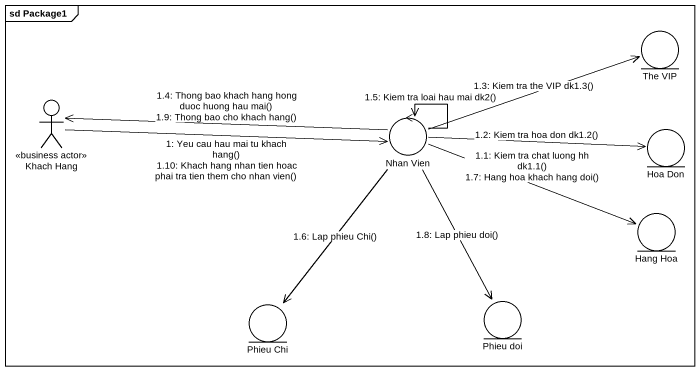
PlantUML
@startuml
mainframe sd Package1
entity "The VIP" as The_VIP
actor "Khach Hang" as Khach_Hang <<business actor>>
control "Nhan Vien" as Nhan_Vien
entity "Hoa Don" as Hoa_Don
entity "Hang Hoa" as Hang_Hoa
entity "Phieu Chi" as Phieu_Chi
entity "Phieu doi" as Phieu_doi
Khach_Hang -right-> Nhan_Vien : 1: Yeu cau hau mai tu khach hang()\n1.10: Khach hang nhan tien hoac phai tra tien them cho nhan vien()
Nhan_Vien -right-> Hang_Hoa : 1.1: Kiem tra chat luong hh dk1.1()\n1.7: Hang hoa khach hang doi()
Nhan_Vien -right-> Hoa_Don : 1.2: Kiem tra hoa don dk1.2()
Nhan_Vien -right-> The_VIP : 1.3: Kiem tra the VIP dk1.3()
Nhan_Vien -left-> Khach_Hang : 1.4: Thong bao khach hang hong duoc huong hau mai()\n1.9: Thong bao cho khach hang()
Nhan_Vien --> Nhan_Vien : 1.5: Kiem tra loai hau mai dk2()
Nhan_Vien --> Phieu_Chi : 1.6: Lap phieu Chi()
Nhan_Vien --> Phieu_doi : 1.8: Lap phieu doi()
@enduml
